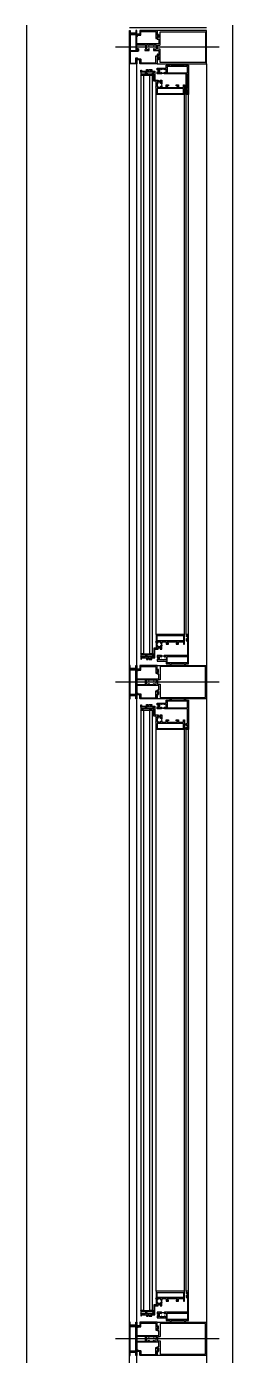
# Model space of a CAD drawing. Header units: millimetres. Extents: x 8456 to 190005487, y 619 to 455456909.
# Drawn here: x 195662.6 to 195724.2, y 156653.2 to 157052.1 of the extents above; entities that cross this region are included whole.
import ezdxf

# ---------------------------------------------------------------- set-up
doc = ezdxf.new("R2010")
doc.units = ezdxf.units.MM
doc.header["$LTSCALE"] = 400
doc.header["$MEASUREMENT"] = 0
doc.layers.get('0').update_dxf_attribs({"linetype": 'CONTINUOUS'})
doc.layers.add('AA-HAT-타일', color=8, linetype='CONTINUOUS')
doc.layers.add('AA-WID', color=4, linetype='CONTINUOUS')
doc.layers.add('G-창호공차', color=31, linetype='CONTINUOUS', plot=False)

# ---------------------------------------------------------------- blocks, each defined once
blk = doc.blocks.new('A$C2DB436D3')
at = {"color": 8, "ltscale": 100}
blk.add_line((5833.54, 19017.55, 2515.73), (5833.54, 17609.55, 2515.73), dxfattribs=at)
at = {"layer": 'AA-HAT-타일', "color": 8}
blk.add_line((5921.54, 19017.55, 2515.73), (5921.54, 17609.55, 2515.73), dxfattribs=at)
at = {"layer": 'AA-WID', "color": 8}
for p, q in [((5915.86, 19008.2, 2515.73), (5871.58, 19008.2, 2515.73)), ((5877.54, 17898.3, 2515.73), (5877.54, 19001.05, 2515.73)), ((5880.62, 17898.3, 2515.73), (5880.62, 19001.05, 2515.73)), ((5910.54, 19001.05, 2515.73), (5910.54, 17898.3, 2515.73)), ((5882.38, 18996.13, 2515.73), (5882.38, 18748.02, 2515.73)), ((5882.38, 18996.13, 2515.73), (5887.22, 18996.13, 2515.73)), ((5882.6, 18996.13, 2515.73), (5887.88, 18996.67, 2515.73)), ((5883.48, 18996.13, 2515.73), (5883.48, 18748.02, 2515.73)), ((5887.22, 18996.13, 2515.73), (5885.9, 18996.13, 2515.73)), ((5886.12, 18996.13, 2515.73), (5886.12, 18748.02, 2515.73)), ((5887.22, 18996.13, 2515.73), (5887.22, 18748.02, 2515.73)), ((5889.42, 18992.49, 2515.73), (5888.98, 18992.49, 2515.73)), ((5901.74, 18756.3, 2515.73), (5901.74, 18996.76, 2515.73)), ((5888.98, 18756.3, 2515.73), (5888.98, 18990.82, 2515.73)), ((5901.08, 18756.3, 2515.73), (5901.08, 18987.85, 2515.73)), ((5902.84, 18756.3, 2515.73), (5902.84, 18987.85, 2515.73)), ((5883.48, 18748.02, 2515.73), (5882.38, 18748.02, 2515.73)), ((5887.22, 18748.02, 2515.73), (5885.9, 18748.02, 2515.73)), ((5915.86, 18735.95, 2515.73), (5871.58, 18735.95, 2515.73)), ((5882.38, 18723.88, 2515.73), (5882.38, 18466.42, 2515.73)), ((5883.48, 18723.88, 2515.73), (5882.38, 18723.88, 2515.73)), ((5883.48, 18723.88, 2515.73), (5883.48, 18466.42, 2515.73)), ((5887.22, 18723.88, 2515.73), (5885.9, 18723.88, 2515.73)), ((5886.12, 18723.88, 2515.73), (5886.12, 18466.42, 2515.73)), ((5887.22, 18723.88, 2515.73), (5887.22, 18466.42, 2515.73)), ((5888.98, 18474.7, 2515.73), (5888.98, 18715.6, 2515.73)), ((5901.08, 18474.7, 2515.73), (5901.08, 18715.6, 2515.73)), ((5901.74, 18474.7, 2515.73), (5901.74, 18715.6, 2515.73)), ((5902.84, 18474.7, 2515.73), (5902.84, 18715.6, 2515.73)), ((5883.48, 18466.42, 2515.73), (5882.38, 18466.42, 2515.73)), ((5887.22, 18466.42, 2515.73), (5885.9, 18466.42, 2515.73)), ((5915.86, 18454.35, 2515.73), (5871.58, 18454.35, 2515.73))]:
    blk.add_line(p, q, dxfattribs=at)
at = {"layer": 'AA-WID', "color": 8, "elevation": 2515.73}
for points in [[(5877.98, 19013.81), (5879.95, 19013.81, -1), (5879.95, 19013.48), (5877.98, 19013.48, 0.414214), (5877.87, 19013.37), (5877.87, 19006.93, 0.414214), (5878.09, 19006.71), (5881.02, 19006.71), (5881.02, 19007.15), (5880.69, 19007.26), (5880.69, 19007.59), (5881.13, 19007.59, -0.414214), (5881.35, 19007.37), (5881.35, 19006.6, -0.414214), (5881.13, 19006.38), (5878.09, 19006.38, 0.414214), (5877.87, 19006.16), (5877.87, 19001.49, 0.414214), (5877.98, 19001.38), (5880.18, 19001.38, 0.414214), (5880.29, 19001.49), (5880.29, 19003.58), (5880.78, 19003.58, -1), (5880.78, 19003.25), (5880.62, 19003.25), (5880.62, 19001.05), (5877.54, 19001.05), (5877.54, 19015.35), (5877.87, 19015.35), (5877.87, 19013.92, 0.414214)], [(5889.42, 19015.35), (5889.42, 19013.38, 1), (5889.66, 19013.38), (5889.66, 19013.59), (5890.01, 19013.59), (5890.01, 19012.27), (5889.66, 19012.27), (5889.66, 19012.48, 1), (5889.42, 19012.48), (5889.42, 19011.72, 0.414214), (5889.53, 19011.61), (5889.97, 19011.61, -0.414214), (5890.08, 19011.5), (5890.08, 19009.74, -0.414214), (5889.97, 19009.63), (5886.96, 19009.63), (5886.89, 19009.57), (5886.82, 19009.63), (5880.84, 19009.63, -0.414214), (5880.62, 19009.85), (5880.62, 19012.82), (5880.78, 19012.82, 1), (5880.78, 19013.15), (5880.62, 19013.15), (5880.62, 19015.35), (5880.18, 19015.35), (5880.18, 19014.27, -0.414214), (5880.07, 19014.16), (5878.25, 19014.16, 1), (5878.25, 19013.83), (5880.07, 19013.83, -0.414214), (5880.18, 19013.72), (5880.18, 19006.99, 0.414214), (5880.4, 19006.77), (5880.95, 19006.77), (5880.95, 19007.1), (5880.69, 19007.19, -0.322823), (5880.62, 19007.29), (5880.62, 19009.08, -0.414214), (5880.73, 19009.19), (5884.25, 19009.19, -0.414214), (5884.36, 19009.08), (5884.36, 19007.28, -0.284079), (5884.3, 19007.18), (5884.14, 19007.1), (5884.14, 19006.77), (5885.9, 19006.77, 0.414214), (5886.01, 19006.88), (5886.01, 19007.38, 1), (5885.68, 19007.38), (5885.68, 19007.32, -0.414214), (5885.57, 19007.21), (5884.98, 19007.21, -0.414214), (5884.8, 19007.39), (5884.8, 19009.02, -0.414214), (5884.98, 19009.19), (5885.57, 19009.19, -0.414214), (5885.68, 19009.08), (5885.68, 19009.03, 1), (5886.01, 19009.03), (5886.01, 19009.08, -0.414214), (5886.12, 19009.19), (5887.66, 19009.19, -0.414214), (5887.77, 19009.08), (5887.77, 19009.03, 1), (5888.1, 19009.03), (5888.1, 19009.08, -0.414214), (5888.21, 19009.19), (5888.8, 19009.19, -0.414214), (5888.98, 19009.02), (5888.98, 19007.39, -0.414214), (5888.8, 19007.21), (5888.21, 19007.21, -0.414214), (5888.1, 19007.32), (5888.1, 19007.38, 1), (5887.77, 19007.38), (5887.77, 19006.88, 0.414214), (5887.88, 19006.77), (5889.97, 19006.77, -0.414214), (5890.08, 19006.66), (5890.08, 19004.68, -0.414214), (5889.97, 19004.57), (5889.86, 19004.57, -0.414214), (5889.75, 19004.68), (5889.75, 19005, 1), (5889.42, 19005), (5889.42, 19003.92, 1), (5889.66, 19003.92), (5889.66, 19004.13), (5890.01, 19004.13), (5890.01, 19002.81), (5889.66, 19002.81), (5889.66, 19003.02, 1), (5889.42, 19003.02), (5889.42, 19001.05), (5910.54, 19001.05), (5910.54, 19015.35)], [(5889.89, 19012.31, 0.414214), (5890, 19012.42), (5890, 19013.45, 0.414214), (5889.89, 19013.56), (5889.78, 19013.56, 0.414214), (5889.67, 19013.45), (5889.67, 19013.26, -0.696601), (5889.35, 19013.26), (5889.35, 19015.35), (5882.16, 19015.35, 0.414214), (5881.94, 19015.13), (5881.94, 19013.7), (5880.73, 19013.7), (5880.73, 19013.26), (5882.16, 19013.26, 0.414214), (5882.38, 19013.48), (5882.38, 19014.91), (5888.85, 19014.91), (5888.85, 19011.94), (5889.35, 19011.94), (5889.35, 19012.6, -0.696601), (5889.67, 19012.6), (5889.67, 19012.42, 0.414214), (5889.78, 19012.31)], [(5889.64, 19009.08), (5890.52, 19009.08, 0.414214), (5890.63, 19009.19), (5890.63, 19014.69, -0.414214), (5890.74, 19014.8), (5909.88, 19014.8, -0.414214), (5909.99, 19014.69), (5909.99, 19001.71, -0.414214), (5909.88, 19001.6), (5890.74, 19001.6, -0.414214), (5890.63, 19001.71), (5890.63, 19007.21, 0.414214), (5890.52, 19007.32), (5889.64, 19007.32, -0.414214), (5889.53, 19007.43), (5889.53, 19008.97, -0.414214)], [(5889.89, 19004.1, -0.414214), (5890, 19003.99), (5890, 19002.96, -0.414214), (5889.89, 19002.85), (5889.78, 19002.85, -0.414214), (5889.67, 19002.96), (5889.67, 19003.14, 0.696601), (5889.35, 19003.14), (5889.35, 19001.05), (5882.16, 19001.05, -0.414214), (5881.94, 19001.27), (5881.94, 19002.7), (5880.73, 19002.7), (5880.73, 19003.14), (5882.16, 19003.14, -0.414214), (5882.38, 19002.92), (5882.38, 19001.49), (5888.85, 19001.49), (5888.85, 19004.46), (5889.35, 19004.46), (5889.35, 19003.8, 0.696601), (5889.67, 19003.8), (5889.67, 19003.99, -0.414214), (5889.78, 19004.1)], [(5901.74, 18987.85), (5901.74, 18988.62, -1), (5902.07, 18988.62), (5902.07, 18988.29), (5902.4, 18988.29), (5902.4, 18990.05), (5902.07, 18990.05), (5902.07, 18989.72, -1), (5901.74, 18989.72), (5901.74, 18990.49), (5902.4, 18990.49), (5902.4, 18996.54, 0.414213), (5902.18, 18996.76), (5892.52, 18996.76, -0.414213), (5892.41, 18996.87), (5892.41, 18997.31, -1), (5892.63, 18997.31), (5892.63, 18997.2), (5893.16, 18997.2, 0.414214), (5893.27, 18997.31), (5893.27, 18998.63, 0.414214), (5893.16, 18998.74), (5892.63, 18998.74), (5892.63, 18998.63, -1), (5892.41, 18998.63), (5892.41, 18998.74), (5891.27, 18998.74), (5891.27, 18998.63, -1), (5891.05, 18998.63), (5891.05, 18998.74), (5890.52, 18998.74, 0.414214), (5890.41, 18998.63), (5890.41, 18997.31, 0.414214), (5890.52, 18997.2), (5891.05, 18997.2), (5891.05, 18997.31, -1), (5891.27, 18997.31), (5891.27, 18996.87, -0.414214), (5891.16, 18996.76), (5889.42, 18996.76), (5889.42, 18997.53, -0.414214), (5889.53, 18997.64), (5889.53, 18997.64, -0.414214), (5889.64, 18997.53), (5889.64, 18997.2), (5889.97, 18997.2), (5889.97, 18998.74), (5889.64, 18998.74), (5889.64, 18998.41, -1), (5889.42, 18998.41), (5889.42, 18999.18), (5891.77, 18999.18), (5891.84, 18999.12), (5891.91, 18999.18), (5893.05, 18999.18, 0.414214), (5893.16, 18999.29), (5893.16, 19000.39), (5894.92, 19000.39), (5894.92, 19000.83, -0.414214), (5895.14, 19001.05, -0.414214), (5895.36, 19000.83), (5895.36, 19000.39), (5901.08, 19000.39), (5901.08, 19000.83, -0.414214), (5901.3, 19001.05, -0.414214), (5901.52, 19000.83), (5901.52, 19000.39), (5902.84, 19000.39), (5902.84, 18987.85)], [(5901.74, 18756.3), (5901.74, 18755.53, 1), (5902.07, 18755.53), (5902.07, 18755.86), (5902.4, 18755.86), (5902.4, 18754.1), (5902.07, 18754.1), (5902.07, 18754.43, 1), (5901.74, 18754.43), (5901.74, 18753.66), (5902.4, 18753.66), (5902.4, 18747.61, -0.414213), (5902.18, 18747.39), (5892.52, 18747.39, 0.414213), (5892.41, 18747.28), (5892.41, 18746.84, 1), (5892.63, 18746.84), (5892.63, 18746.95), (5893.16, 18746.95, -0.414214), (5893.27, 18746.84), (5893.27, 18745.52, -0.414214), (5893.16, 18745.41), (5892.63, 18745.41), (5892.63, 18745.52, 1), (5892.41, 18745.52), (5892.41, 18745.41), (5891.27, 18745.41), (5891.27, 18745.52, 1), (5891.05, 18745.52), (5891.05, 18745.41), (5890.52, 18745.41, -0.414214), (5890.41, 18745.52), (5890.41, 18746.84, -0.414214), (5890.52, 18746.95), (5891.05, 18746.95), (5891.05, 18746.84, 1), (5891.27, 18746.84), (5891.27, 18747.28, 0.414214), (5891.16, 18747.39), (5889.42, 18747.39), (5889.42, 18746.62, 0.414214), (5889.53, 18746.51), (5889.53, 18746.51, 0.414214), (5889.64, 18746.62), (5889.64, 18746.95), (5889.97, 18746.95), (5889.97, 18745.41), (5889.64, 18745.41), (5889.64, 18745.74, 1), (5889.42, 18745.74), (5889.42, 18744.97), (5891.77, 18744.97), (5891.84, 18745.04), (5891.9, 18744.97), (5893.05, 18744.97, -0.414214), (5893.16, 18744.86), (5893.16, 18743.76), (5894.92, 18743.76), (5894.92, 18743.32, 0.414214), (5895.14, 18743.1, 0.414214), (5895.36, 18743.32), (5895.36, 18743.76), (5901.08, 18743.76), (5901.08, 18743.32, 0.414214), (5901.3, 18743.1, 0.414214), (5901.52, 18743.32), (5901.52, 18743.76), (5902.84, 18743.76), (5902.84, 18756.3)], [(5889.89, 18740.06, 0.414214), (5890, 18740.17), (5890, 18741.2, 0.414214), (5889.89, 18741.31), (5889.78, 18741.31, 0.414214), (5889.67, 18741.2), (5889.67, 18741.01, -0.696601), (5889.35, 18741.01), (5889.35, 18743.1), (5882.16, 18743.1, 0.414214), (5881.94, 18742.88), (5881.94, 18741.45), (5880.73, 18741.45), (5880.73, 18741.01), (5882.16, 18741.01, 0.414214), (5882.38, 18741.23), (5882.38, 18742.66), (5888.85, 18742.66), (5888.85, 18739.69), (5889.35, 18739.69), (5889.35, 18740.35, -0.696601), (5889.67, 18740.35), (5889.67, 18740.17, 0.414214), (5889.78, 18740.06)], [(5889.89, 18731.85, -0.414214), (5890, 18731.74), (5890, 18730.71, -0.414214), (5889.89, 18730.6), (5889.78, 18730.6, -0.414214), (5889.67, 18730.71), (5889.67, 18730.89, 0.696601), (5889.35, 18730.89), (5889.35, 18728.8), (5882.16, 18728.8, -0.414214), (5881.94, 18729.02), (5881.94, 18730.45), (5880.73, 18730.45), (5880.73, 18730.89), (5882.16, 18730.89, -0.414214), (5882.38, 18730.67), (5882.38, 18729.24), (5888.85, 18729.24), (5888.85, 18732.21), (5889.35, 18732.21), (5889.35, 18731.55, 0.696601), (5889.67, 18731.55), (5889.67, 18731.74, -0.414214), (5889.78, 18731.85)], [(5901.74, 18715.6), (5901.74, 18716.37, -1), (5902.07, 18716.37), (5902.07, 18716.04), (5902.4, 18716.04), (5902.4, 18717.8), (5902.07, 18717.8), (5902.07, 18717.47, -1), (5901.74, 18717.47), (5901.74, 18718.24), (5902.4, 18718.24), (5902.4, 18724.29, 0.414213), (5902.18, 18724.51), (5892.52, 18724.51, -0.414213), (5892.41, 18724.62), (5892.41, 18725.06, -1), (5892.63, 18725.06), (5892.63, 18724.95), (5893.16, 18724.95, 0.414214), (5893.27, 18725.06), (5893.27, 18726.38, 0.414214), (5893.16, 18726.49), (5892.63, 18726.49), (5892.63, 18726.38, -1), (5892.41, 18726.38), (5892.41, 18726.49), (5891.27, 18726.49), (5891.27, 18726.38, -1), (5891.05, 18726.38), (5891.05, 18726.49), (5890.52, 18726.49, 0.414214), (5890.41, 18726.38), (5890.41, 18725.06, 0.414214), (5890.52, 18724.95), (5891.05, 18724.95), (5891.05, 18725.06, -1), (5891.27, 18725.06), (5891.27, 18724.62, -0.414214), (5891.16, 18724.51), (5889.42, 18724.51), (5889.42, 18725.28, -0.414214), (5889.53, 18725.39), (5889.53, 18725.39, -0.414214), (5889.64, 18725.28), (5889.64, 18724.95), (5889.97, 18724.95), (5889.97, 18726.49), (5889.64, 18726.49), (5889.64, 18726.16, -1), (5889.42, 18726.16), (5889.42, 18726.93), (5891.77, 18726.93), (5891.84, 18726.87), (5891.9, 18726.93), (5893.05, 18726.93, 0.414214), (5893.16, 18727.04), (5893.16, 18728.14), (5894.92, 18728.14), (5894.92, 18728.58, -0.414214), (5895.14, 18728.8, -0.414214), (5895.36, 18728.58), (5895.36, 18728.14), (5901.08, 18728.14), (5901.08, 18728.58, -0.414214), (5901.3, 18728.8, -0.414214), (5901.52, 18728.58), (5901.52, 18728.14), (5902.84, 18728.14), (5902.84, 18715.6)], [(5901.74, 18474.7), (5901.74, 18473.93, 1), (5902.07, 18473.93), (5902.07, 18474.26), (5902.4, 18474.26), (5902.4, 18472.5), (5902.07, 18472.5), (5902.07, 18472.83, 1), (5901.74, 18472.83), (5901.74, 18472.06), (5902.4, 18472.06), (5902.4, 18466.01, -0.414213), (5902.18, 18465.79), (5892.52, 18465.79, 0.414213), (5892.41, 18465.68), (5892.41, 18465.24, 1), (5892.63, 18465.24), (5892.63, 18465.35), (5893.16, 18465.35, -0.414214), (5893.27, 18465.24), (5893.27, 18463.92, -0.414214), (5893.16, 18463.81), (5892.63, 18463.81), (5892.63, 18463.92, 1), (5892.41, 18463.92), (5892.41, 18463.81), (5891.27, 18463.81), (5891.27, 18463.92, 1), (5891.05, 18463.92), (5891.05, 18463.81), (5890.52, 18463.81, -0.414214), (5890.41, 18463.92), (5890.41, 18465.24, -0.414214), (5890.52, 18465.35), (5891.05, 18465.35), (5891.05, 18465.24, 1), (5891.27, 18465.24), (5891.27, 18465.68, 0.414214), (5891.16, 18465.79), (5889.42, 18465.79), (5889.42, 18465.02, 0.414214), (5889.53, 18464.91), (5889.53, 18464.91, 0.414214), (5889.64, 18465.02), (5889.64, 18465.35), (5889.97, 18465.35), (5889.97, 18463.81), (5889.64, 18463.81), (5889.64, 18464.14, 1), (5889.42, 18464.14), (5889.42, 18463.37), (5891.77, 18463.37), (5891.84, 18463.44), (5891.9, 18463.37), (5893.05, 18463.37, -0.414214), (5893.16, 18463.26), (5893.16, 18462.16), (5894.92, 18462.16), (5894.92, 18461.72, 0.414214), (5895.14, 18461.5, 0.414214), (5895.36, 18461.72), (5895.36, 18462.16), (5901.08, 18462.16), (5901.08, 18461.72, 0.414214), (5901.3, 18461.5, 0.414214), (5901.52, 18461.72), (5901.52, 18462.16), (5902.84, 18462.16), (5902.84, 18474.7)], [(5889.89, 18458.46, 0.414214), (5890, 18458.57), (5890, 18459.6, 0.414214), (5889.89, 18459.71), (5889.78, 18459.71, 0.414214), (5889.67, 18459.6), (5889.67, 18459.41, -0.696601), (5889.35, 18459.41), (5889.35, 18461.5), (5882.16, 18461.5, 0.414214), (5881.94, 18461.28), (5881.94, 18459.85), (5880.73, 18459.85), (5880.73, 18459.41), (5882.16, 18459.41, 0.414214), (5882.38, 18459.63), (5882.38, 18461.06), (5888.85, 18461.06), (5888.85, 18458.09), (5889.35, 18458.09), (5889.35, 18458.75, -0.696601), (5889.67, 18458.75), (5889.67, 18458.57, 0.414214), (5889.78, 18458.46)], [(5889.89, 18450.25, -0.414214), (5890, 18450.14), (5890, 18449.11, -0.414214), (5889.89, 18449), (5889.78, 18449, -0.414214), (5889.67, 18449.11), (5889.67, 18449.29, 0.696601), (5889.35, 18449.29), (5889.35, 18447.2), (5882.16, 18447.2, -0.414214), (5881.94, 18447.42), (5881.94, 18448.85), (5880.73, 18448.85), (5880.73, 18449.29), (5882.16, 18449.29, -0.414214), (5882.38, 18449.07), (5882.38, 18447.64), (5888.85, 18447.64), (5888.85, 18450.61), (5889.35, 18450.61), (5889.35, 18449.95, 0.696601), (5889.67, 18449.95), (5889.67, 18450.14, -0.414214), (5889.78, 18450.25)]]:
    blk.add_lwpolyline(points, format="xyb", close=True, dxfattribs=at)
for points in [[(5888.98, 18990.82), (5888.87, 18990.82, -1), (5888.87, 18991.15), (5888.98, 18991.15), (5888.98, 18991.97), (5889.05, 18992.03), (5888.98, 18992.1), (5888.98, 18993.63), (5887.88, 18993.63), (5887.88, 18996.67), (5887.44, 18996.67), (5887.44, 18996.96), (5887.88, 18996.96), (5887.88, 18997.44), (5884.65, 18997.44), (5884.65, 18996.96), (5885.09, 18996.96), (5885.09, 18996.67), (5884.36, 18996.67), (5884.36, 18997.44), (5882.38, 18997.44), (5882.38, 18998.3, -0.414214), (5882.44, 18998.37), (5882.64, 18998.37, -0.414214), (5882.71, 18998.3), (5882.71, 18997.88), (5884.76, 18997.88), (5884.76, 18998.59), (5885.42, 18998.59, -0.414214), (5885.53, 18998.48), (5885.53, 18998.32, -0.414214), (5885.42, 18998.21), (5885.2, 18998.21), (5885.2, 18997.88), (5885.52, 18997.88), (5886.01, 18997.88), (5886.01, 18998.59), (5887, 18998.59, -0.414214), (5887.11, 18998.48), (5887.11, 18998.32, -0.414214), (5887, 18998.21), (5886.45, 18998.21), (5886.45, 18997.88), (5888.32, 18997.88), (5888.32, 18994.07), (5889.75, 18994.07, -0.414214), (5889.86, 18993.96, -0.414214), (5889.75, 18993.85), (5889.56, 18993.85, 0.414214), (5889.42, 18993.71, 0.414214), (5889.56, 18993.57), (5890.91, 18993.57, 0.414214), (5891.05, 18993.71, 0.414214), (5890.91, 18993.85), (5890.72, 18993.85, -0.414214), (5890.61, 18993.96, -0.414214), (5890.72, 18994.07), (5891.4, 18994.07), (5891.4, 18992.71, -0.414214), (5891.29, 18992.6), (5890.85, 18992.6, -1), (5890.85, 18992.82, 0.414214), (5890.96, 18992.93), (5890.96, 18993, 0.414214), (5890.83, 18993.13), (5889.55, 18993.13, 0.414214), (5889.42, 18993), (5889.42, 18992.93, 0.414214), (5889.53, 18992.82, -1), (5889.53, 18992.6, 0.414214), (5889.42, 18992.49), (5889.42, 18991.57, 0.414214), (5889.53, 18991.46, -1), (5889.53, 18991.24, 0.414214), (5889.42, 18991.13), (5889.42, 18991.06, 0.414214), (5889.55, 18990.93), (5890.83, 18990.93, 0.414214), (5890.96, 18991.06), (5890.96, 18991.13, 0.414214), (5890.85, 18991.24, -1), (5890.85, 18991.46), (5891.29, 18991.46, -0.414214), (5891.4, 18991.35), (5891.4, 18990.93), (5893.27, 18990.93), (5893.27, 18992.03), (5894.26, 18992.03), (5894.26, 18991.59), (5893.71, 18991.59), (5893.71, 18990.93), (5898.11, 18990.93), (5898.11, 18991.59), (5897.56, 18991.59), (5897.56, 18992.03), (5898.55, 18992.03), (5898.55, 18990.93), (5900.64, 18990.93), (5900.64, 18992.03), (5901.08, 18992.03), (5901.08, 18987.85), (5888.98, 18987.85), (5888.98, 18990.82)], [(5888.98, 18753.33), (5888.87, 18753.33, 1), (5888.87, 18753), (5888.98, 18753), (5888.98, 18752.19), (5889.04, 18752.12), (5888.98, 18752.06), (5888.98, 18750.53), (5887.88, 18750.53), (5887.88, 18747.48), (5887.44, 18747.48), (5887.44, 18747.19), (5887.88, 18747.19), (5887.88, 18746.71), (5884.64, 18746.71), (5884.64, 18747.19), (5885.08, 18747.19), (5885.08, 18747.48), (5884.36, 18747.48), (5884.36, 18746.71), (5882.38, 18746.71), (5882.38, 18745.85, 0.414214), (5882.44, 18745.79), (5882.64, 18745.79, 0.414214), (5882.71, 18745.85), (5882.71, 18746.27), (5884.75, 18746.27), (5884.75, 18745.57), (5885.41, 18745.57, 0.414214), (5885.52, 18745.68), (5885.52, 18745.83, 0.414214), (5885.41, 18745.94), (5885.19, 18745.94), (5885.19, 18746.27), (5885.52, 18746.27), (5886.01, 18746.27), (5886.01, 18745.57), (5887, 18745.57, 0.414214), (5887.11, 18745.68), (5887.11, 18745.83, 0.414214), (5887, 18745.94), (5886.45, 18745.94), (5886.45, 18746.27), (5888.32, 18746.27), (5888.32, 18750.09), (5889.75, 18750.09, 0.414214), (5889.86, 18750.2, 0.414214), (5889.75, 18750.31), (5889.56, 18750.31, -0.414214), (5889.42, 18750.45, -0.414214), (5889.56, 18750.58), (5890.91, 18750.58, -0.414214), (5891.05, 18750.45, -0.414214), (5890.91, 18750.31), (5890.72, 18750.31, 0.414214), (5890.61, 18750.2, 0.414214), (5890.72, 18750.09), (5891.4, 18750.09), (5891.4, 18751.44, 0.414214), (5891.29, 18751.55), (5890.85, 18751.55, 1), (5890.85, 18751.33, -0.414214), (5890.96, 18751.22), (5890.96, 18751.15, -0.414214), (5890.83, 18751.02), (5889.55, 18751.02, -0.414214), (5889.42, 18751.15), (5889.42, 18751.22, -0.414214), (5889.53, 18751.33, 1), (5889.53, 18751.55, -0.414214), (5889.42, 18751.66), (5889.42, 18752.58, -0.414214), (5889.53, 18752.69, 1), (5889.53, 18752.91, -0.414214), (5889.42, 18753.02), (5889.42, 18753.09, -0.414214), (5889.55, 18753.22), (5890.83, 18753.22, -0.414214), (5890.96, 18753.09), (5890.96, 18753.02, -0.414214), (5890.85, 18752.91, 1), (5890.85, 18752.69), (5891.29, 18752.69, 0.414214), (5891.4, 18752.8), (5891.4, 18753.22), (5893.27, 18753.22), (5893.27, 18752.12), (5894.26, 18752.12), (5894.26, 18752.56), (5893.71, 18752.56), (5893.71, 18753.22), (5898.11, 18753.22), (5898.11, 18752.56), (5897.56, 18752.56), (5897.56, 18752.12), (5898.55, 18752.12), (5898.55, 18753.22), (5900.64, 18753.22), (5900.64, 18752.12), (5901.08, 18752.12), (5901.08, 18756.3), (5888.98, 18756.3), (5888.98, 18753.33)], [(5877.54, 18735.95), (5877.54, 18728.8), (5877.87, 18728.8), (5877.87, 18730.23, -0.414214), (5877.98, 18730.34), (5879.95, 18730.34, 1), (5879.95, 18730.67), (5877.98, 18730.67, -0.414214), (5877.87, 18730.78), (5877.87, 18741.23), (5879.95, 18741.23, 1), (5879.95, 18741.56), (5877.98, 18741.56, -0.414214), (5877.87, 18741.67), (5877.87, 18743.1), (5877.54, 18743.1), (5877.54, 18735.95)], [(5910.54, 18743.1), (5910.54, 18728.8), (5889.42, 18728.8), (5889.42, 18730.77, -1), (5889.66, 18730.77), (5889.66, 18730.56), (5890.01, 18730.56), (5890.01, 18731.88), (5889.66, 18731.88), (5889.66, 18731.67, -1), (5889.42, 18731.67), (5889.42, 18732.43, -0.414214), (5889.53, 18732.54), (5889.97, 18732.54, 0.414214), (5890.08, 18732.65), (5890.08, 18734.41, 0.414214), (5889.97, 18734.52), (5886.96, 18734.52), (5886.89, 18734.59), (5886.82, 18734.52), (5880.84, 18734.52, 0.414214), (5880.62, 18734.3), (5880.62, 18731.33), (5880.78, 18731.33, -1), (5880.78, 18731), (5880.62, 18731), (5880.62, 18728.8), (5880.18, 18728.8), (5880.18, 18729.88, 0.414214), (5880.07, 18729.99), (5878.25, 18729.99, -1), (5878.25, 18730.32), (5880.07, 18730.32, 0.414214), (5880.18, 18730.43), (5880.18, 18735.95), (5880.18, 18741.47, 0.414214), (5880.07, 18741.58), (5878.25, 18741.58, -1), (5878.25, 18741.91), (5880.07, 18741.91, 0.414214), (5880.18, 18742.02), (5880.18, 18743.1), (5880.62, 18743.1), (5880.62, 18740.9), (5880.78, 18740.9, -1), (5880.78, 18740.57), (5880.62, 18740.57), (5880.62, 18737.6, 0.414214), (5880.84, 18737.38), (5886.82, 18737.38), (5886.89, 18737.32), (5886.96, 18737.38), (5889.97, 18737.38, 0.414214), (5890.08, 18737.49), (5890.08, 18739.25, 0.414214), (5889.97, 18739.36), (5889.53, 18739.36, -0.414214), (5889.42, 18739.47), (5889.42, 18740.23, -1), (5889.66, 18740.23), (5889.66, 18740.02), (5890.01, 18740.02), (5890.01, 18741.34), (5889.66, 18741.34), (5889.66, 18741.13, -1), (5889.42, 18741.13), (5889.42, 18743.1), (5910.54, 18743.1)], [(5889.53, 18735.95), (5889.53, 18735.18, 0.414214), (5889.64, 18735.07), (5890.52, 18735.07, -0.414214), (5890.63, 18734.96), (5890.63, 18729.46, 0.414214), (5890.74, 18729.35), (5909.99, 18729.35), (5909.99, 18742.55), (5890.74, 18742.55, 0.414214), (5890.63, 18742.44), (5890.63, 18736.94, -0.414214), (5890.52, 18736.83), (5889.64, 18736.83, 0.414214), (5889.53, 18736.72), (5889.53, 18735.95)], [(5884.8, 18735.95), (5884.8, 18736.77, -0.414214), (5884.98, 18736.94), (5885.57, 18736.94, -0.414214), (5885.68, 18736.83), (5885.68, 18736.78, 1), (5886.01, 18736.78), (5886.01, 18736.83, -0.414214), (5886.12, 18736.94), (5887.66, 18736.94, -0.414214), (5887.77, 18736.83), (5887.77, 18736.78, 1), (5888.1, 18736.78), (5888.1, 18736.83, -0.414214), (5888.21, 18736.94), (5888.8, 18736.94, -0.414214), (5888.98, 18736.77), (5888.98, 18735.95)], [(5884.8, 18735.95), (5884.8, 18735.14, 0.414214), (5884.98, 18734.96), (5885.57, 18734.96, 0.414214), (5885.68, 18735.07), (5885.68, 18735.13, -1), (5886.01, 18735.13), (5886.01, 18735.07, 0.414214), (5886.12, 18734.96), (5887.66, 18734.96, 0.414214), (5887.77, 18735.07), (5887.77, 18735.13, -1), (5888.1, 18735.13), (5888.1, 18735.07, 0.414214), (5888.21, 18734.96), (5888.8, 18734.96, 0.414214), (5888.98, 18735.14), (5888.98, 18735.95)], [(5888.98, 18718.57), (5888.87, 18718.57, -1), (5888.87, 18718.9), (5888.98, 18718.9), (5888.98, 18719.72), (5889.04, 18719.78), (5888.98, 18719.85), (5888.98, 18721.38), (5887.88, 18721.38), (5887.88, 18724.42), (5887.44, 18724.42), (5887.44, 18724.71), (5887.88, 18724.71), (5887.88, 18725.19), (5884.64, 18725.19), (5884.64, 18724.71), (5885.08, 18724.71), (5885.08, 18724.42), (5884.36, 18724.42), (5884.36, 18725.19), (5882.38, 18725.19), (5882.38, 18726.05, -0.414214), (5882.44, 18726.12), (5882.64, 18726.12, -0.414214), (5882.71, 18726.05), (5882.71, 18725.63), (5884.75, 18725.63), (5884.75, 18726.34), (5885.41, 18726.34, -0.414214), (5885.52, 18726.23), (5885.52, 18726.07, -0.414214), (5885.41, 18725.96), (5885.19, 18725.96), (5885.19, 18725.63), (5885.52, 18725.63), (5886.01, 18725.63), (5886.01, 18726.34), (5887, 18726.34, -0.414214), (5887.11, 18726.23), (5887.11, 18726.07, -0.414214), (5887, 18725.96), (5886.45, 18725.96), (5886.45, 18725.63), (5888.32, 18725.63), (5888.32, 18721.82), (5889.75, 18721.82, -0.414214), (5889.86, 18721.71, -0.414214), (5889.75, 18721.6), (5889.56, 18721.6, 0.414214), (5889.42, 18721.46, 0.414214), (5889.56, 18721.32), (5890.91, 18721.32, 0.414214), (5891.05, 18721.46, 0.414214), (5890.91, 18721.6), (5890.72, 18721.6, -0.414214), (5890.61, 18721.71, -0.414214), (5890.72, 18721.82), (5891.4, 18721.82), (5891.4, 18720.46, -0.414214), (5891.29, 18720.35), (5890.85, 18720.35, -1), (5890.85, 18720.57, 0.414214), (5890.96, 18720.68), (5890.96, 18720.75, 0.414214), (5890.83, 18720.88), (5889.55, 18720.88, 0.414214), (5889.42, 18720.75), (5889.42, 18720.68, 0.414214), (5889.53, 18720.57, -1), (5889.53, 18720.35, 0.414214), (5889.42, 18720.24), (5889.42, 18719.32, 0.414214), (5889.53, 18719.21, -1), (5889.53, 18718.99, 0.414214), (5889.42, 18718.88), (5889.42, 18718.81, 0.414214), (5889.55, 18718.68), (5890.83, 18718.68, 0.414214), (5890.96, 18718.81), (5890.96, 18718.88, 0.414214), (5890.85, 18718.99, -1), (5890.85, 18719.21), (5891.29, 18719.21, -0.414214), (5891.4, 18719.1), (5891.4, 18718.68), (5893.27, 18718.68), (5893.27, 18719.78), (5894.26, 18719.78), (5894.26, 18719.34), (5893.71, 18719.34), (5893.71, 18718.68), (5898.11, 18718.68), (5898.11, 18719.34), (5897.56, 18719.34), (5897.56, 18719.78), (5898.55, 18719.78), (5898.55, 18718.68), (5900.64, 18718.68), (5900.64, 18719.78), (5901.08, 18719.78), (5901.08, 18715.6), (5888.98, 18715.6), (5888.98, 18718.57)], [(5888.98, 18471.73), (5888.87, 18471.73, 1), (5888.87, 18471.4), (5888.98, 18471.4), (5888.98, 18470.59), (5889.04, 18470.52), (5888.98, 18470.46), (5888.98, 18468.93), (5887.88, 18468.93), (5887.88, 18465.88), (5887.44, 18465.88), (5887.44, 18465.59), (5887.88, 18465.59), (5887.88, 18465.11), (5884.64, 18465.11), (5884.64, 18465.59), (5885.08, 18465.59), (5885.08, 18465.88), (5884.36, 18465.88), (5884.36, 18465.11), (5882.38, 18465.11), (5882.38, 18464.25, 0.414214), (5882.44, 18464.19), (5882.64, 18464.19, 0.414214), (5882.71, 18464.25), (5882.71, 18464.67), (5884.75, 18464.67), (5884.75, 18463.97), (5885.41, 18463.97, 0.414214), (5885.52, 18464.08), (5885.52, 18464.23, 0.414214), (5885.41, 18464.34), (5885.19, 18464.34), (5885.19, 18464.67), (5885.52, 18464.67), (5886.01, 18464.67), (5886.01, 18463.97), (5887, 18463.97, 0.414214), (5887.11, 18464.08), (5887.11, 18464.23, 0.414214), (5887, 18464.34), (5886.45, 18464.34), (5886.45, 18464.67), (5888.32, 18464.67), (5888.32, 18468.49), (5889.75, 18468.49, 0.414214), (5889.86, 18468.6, 0.414214), (5889.75, 18468.71), (5889.56, 18468.71, -0.414214), (5889.42, 18468.85, -0.414214), (5889.56, 18468.98), (5890.91, 18468.98, -0.414214), (5891.05, 18468.85, -0.414214), (5890.91, 18468.71), (5890.72, 18468.71, 0.414214), (5890.61, 18468.6, 0.414214), (5890.72, 18468.49), (5891.4, 18468.49), (5891.4, 18469.84, 0.414214), (5891.29, 18469.95), (5890.85, 18469.95, 1), (5890.85, 18469.73, -0.414214), (5890.96, 18469.62), (5890.96, 18469.55, -0.414214), (5890.83, 18469.42), (5889.55, 18469.42, -0.414214), (5889.42, 18469.55), (5889.42, 18469.62, -0.414214), (5889.53, 18469.73, 1), (5889.53, 18469.95, -0.414214), (5889.42, 18470.06), (5889.42, 18470.98, -0.414214), (5889.53, 18471.09, 1), (5889.53, 18471.31, -0.414214), (5889.42, 18471.42), (5889.42, 18471.49, -0.414214), (5889.55, 18471.62), (5890.83, 18471.62, -0.414214), (5890.96, 18471.49), (5890.96, 18471.42, -0.414214), (5890.85, 18471.31, 1), (5890.85, 18471.09), (5891.29, 18471.09, 0.414214), (5891.4, 18471.2), (5891.4, 18471.62), (5893.27, 18471.62), (5893.27, 18470.52), (5894.26, 18470.52), (5894.26, 18470.96), (5893.71, 18470.96), (5893.71, 18471.62), (5898.11, 18471.62), (5898.11, 18470.96), (5897.56, 18470.96), (5897.56, 18470.52), (5898.55, 18470.52), (5898.55, 18471.62), (5900.64, 18471.62), (5900.64, 18470.52), (5901.08, 18470.52), (5901.08, 18474.7), (5888.98, 18474.7), (5888.98, 18471.73)], [(5877.54, 18454.35), (5877.54, 18447.2), (5877.87, 18447.2), (5877.87, 18448.63, -0.414214), (5877.98, 18448.74), (5879.95, 18448.74, 1), (5879.95, 18449.07), (5877.98, 18449.07, -0.414214), (5877.87, 18449.18), (5877.87, 18459.63), (5879.95, 18459.63, 1), (5879.95, 18459.96), (5877.98, 18459.96, -0.414214), (5877.87, 18460.07), (5877.87, 18461.5), (5877.54, 18461.5), (5877.54, 18454.35)], [(5910.54, 18461.5), (5910.54, 18447.2), (5889.42, 18447.2), (5889.42, 18449.17, -1), (5889.66, 18449.17), (5889.66, 18448.96), (5890.01, 18448.96), (5890.01, 18450.28), (5889.66, 18450.28), (5889.66, 18450.07, -1), (5889.42, 18450.07), (5889.42, 18450.83, -0.414214), (5889.53, 18450.94), (5889.97, 18450.94, 0.414214), (5890.08, 18451.05), (5890.08, 18452.81, 0.414214), (5889.97, 18452.92), (5886.96, 18452.92), (5886.89, 18452.99), (5886.82, 18452.92), (5880.84, 18452.92, 0.414214), (5880.62, 18452.7), (5880.62, 18449.73), (5880.78, 18449.73, -1), (5880.78, 18449.4), (5880.62, 18449.4), (5880.62, 18447.2), (5880.18, 18447.2), (5880.18, 18448.28, 0.414214), (5880.07, 18448.39), (5878.25, 18448.39, -1), (5878.25, 18448.72), (5880.07, 18448.72, 0.414214), (5880.18, 18448.83), (5880.18, 18454.35), (5880.18, 18459.87, 0.414214), (5880.07, 18459.98), (5878.25, 18459.98, -1), (5878.25, 18460.31), (5880.07, 18460.31, 0.414214), (5880.18, 18460.42), (5880.18, 18461.5), (5880.62, 18461.5), (5880.62, 18459.3), (5880.78, 18459.3, -1), (5880.78, 18458.97), (5880.62, 18458.97), (5880.62, 18456, 0.414214), (5880.84, 18455.78), (5886.82, 18455.78), (5886.89, 18455.72), (5886.96, 18455.78), (5889.97, 18455.78, 0.414214), (5890.08, 18455.89), (5890.08, 18457.65, 0.414214), (5889.97, 18457.76), (5889.53, 18457.76, -0.414214), (5889.42, 18457.87), (5889.42, 18458.63, -1), (5889.66, 18458.63), (5889.66, 18458.42), (5890.01, 18458.42), (5890.01, 18459.74), (5889.66, 18459.74), (5889.66, 18459.53, -1), (5889.42, 18459.53), (5889.42, 18461.5), (5910.54, 18461.5)], [(5889.53, 18454.35), (5889.53, 18453.58, 0.414214), (5889.64, 18453.47), (5890.52, 18453.47, -0.414214), (5890.63, 18453.36), (5890.63, 18447.86, 0.414214), (5890.74, 18447.75), (5909.99, 18447.75), (5909.99, 18460.95), (5890.74, 18460.95, 0.414214), (5890.63, 18460.84), (5890.63, 18455.34, -0.414214), (5890.52, 18455.23), (5889.64, 18455.23, 0.414214), (5889.53, 18455.12), (5889.53, 18454.35)], [(5884.8, 18454.35), (5884.8, 18455.17, -0.414214), (5884.98, 18455.34), (5885.57, 18455.34, -0.414214), (5885.68, 18455.23), (5885.68, 18455.18, 1), (5886.01, 18455.18), (5886.01, 18455.23, -0.414214), (5886.12, 18455.34), (5887.66, 18455.34, -0.414214), (5887.77, 18455.23), (5887.77, 18455.18, 1), (5888.1, 18455.18), (5888.1, 18455.23, -0.414214), (5888.21, 18455.34), (5888.8, 18455.34, -0.414214), (5888.98, 18455.17), (5888.98, 18454.35)], [(5884.8, 18454.35), (5884.8, 18453.54, 0.414214), (5884.98, 18453.36), (5885.57, 18453.36, 0.414214), (5885.68, 18453.47), (5885.68, 18453.53, -1), (5886.01, 18453.53), (5886.01, 18453.47, 0.414214), (5886.12, 18453.36), (5887.66, 18453.36, 0.414214), (5887.77, 18453.47), (5887.77, 18453.53, -1), (5888.1, 18453.53), (5888.1, 18453.47, 0.414214), (5888.21, 18453.36), (5888.8, 18453.36, 0.414214), (5888.98, 18453.54), (5888.98, 18454.35)]]:
    blk.add_lwpolyline(points, format="xyb", dxfattribs=at)
for points in [[(5893.71, 18999.95), (5893.71, 18997.2), (5902.4, 18997.2), (5902.4, 18999.95)], [(5882.6, 18996.13), (5887.88, 18996.13), (5887.88, 18996.67), (5882.6, 18996.67)], [(5900.64, 18988.29), (5900.64, 18990.49), (5889.42, 18990.49), (5889.42, 18988.29)], [(5900.64, 18755.86), (5900.64, 18753.66), (5889.42, 18753.66), (5889.42, 18755.86)], [(5882.6, 18748.02), (5887.88, 18748.02), (5887.88, 18747.48), (5882.6, 18747.48)], [(5893.71, 18744.2), (5893.71, 18746.95), (5902.4, 18746.95), (5902.4, 18744.2)], [(5882.6, 18723.88), (5887.88, 18723.88), (5887.88, 18724.42), (5882.6, 18724.42)], [(5893.71, 18727.7), (5893.71, 18724.95), (5902.4, 18724.95), (5902.4, 18727.7)], [(5900.64, 18716.04), (5900.64, 18718.24), (5889.42, 18718.24), (5889.42, 18716.04)], [(5900.64, 18474.26), (5900.64, 18472.06), (5889.42, 18472.06), (5889.42, 18474.26)], [(5882.6, 18466.42), (5887.88, 18466.42), (5887.88, 18465.88), (5882.6, 18465.88)], [(5893.71, 18462.6), (5893.71, 18465.35), (5902.4, 18465.35), (5902.4, 18462.6)]]:
    blk.add_lwpolyline(points, close=True, dxfattribs=at)
for points in [[(5880.62, 18736.94), (5880.62, 18734.96), (5884.36, 18734.96), (5884.36, 18735.95), (5884.36, 18736.94), (5880.62, 18736.94)], [(5880.62, 18455.34), (5880.62, 18453.36), (5884.36, 18453.36), (5884.36, 18454.35), (5884.36, 18455.34), (5880.62, 18455.34)]]:
    blk.add_lwpolyline(points, dxfattribs=at)
at = {"layer": 'AA-WID', "color": 8}
for centre, radius, start, end in [((5880.64, 18996.79, 2515.73), 1.85, 339.237, 20.763), ((5891.84, 18995.59, 2515.73), 1.35, 63.4061, 116.5939), ((5893.45, 18992.03, 2515.73), 2.17, 163.8262, 196.1738), ((5893.45, 18752.12, 2515.73), 2.17, 163.8262, 196.1738), ((5880.64, 18747.37, 2515.73), 1.85, 339.237, 20.763), ((5891.84, 18748.57, 2515.73), 1.35, 243.4061, 296.5939), ((5880.64, 18724.54, 2515.73), 1.85, 339.237, 20.763), ((5891.84, 18723.34, 2515.73), 1.35, 63.4061, 116.5939), ((5893.45, 18719.78, 2515.73), 2.17, 163.8262, 196.1738), ((5893.45, 18470.52, 2515.73), 2.17, 163.8262, 196.1738), ((5880.64, 18465.77, 2515.73), 1.85, 339.237, 20.763), ((5891.84, 18466.97, 2515.73), 1.35, 243.4061, 296.5939)]:
    blk.add_arc(centre, radius, start, end, dxfattribs=at)
at = {"layer": 'G-창호공차', "color": 8}
blk.add_line((5910.54, 19016.45, 2515.73), (5877.54, 19016.45, 2515.73), dxfattribs=at)

msp = doc.modelspace()

# ---------------------------------------------------------------- block references
at = {"xscale": 0.7, "yscale": 0.7, "zscale": 0.7}
msp.add_blockref('A$C2DB436D3', (191579.09, 143740.16, -160.09), dxfattribs=at)

doc.saveas('drawing.dxf')
